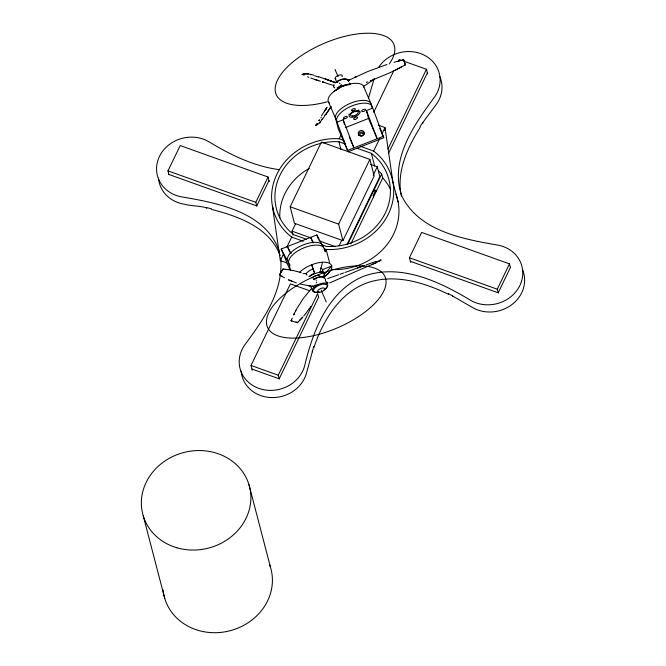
<?xml version="1.0" encoding="UTF-8"?>
<svg xmlns="http://www.w3.org/2000/svg" width="666" height="666" viewBox="0 0 666 666"><rect width="100%" height="100%" fill="white"/><g stroke="black" fill="none" stroke-linecap="round" stroke-linejoin="round"><path stroke-width="1" d="M327.739 284.832L327.605 285.939A8.167 3.613 -23.1 0 1 324.733 289.21M291.991 320.804L291.084 320.771L297.419 322.719L302.239 317.657L299.425 320.537M313.902 279.021L314.335 278.854L313.561 279.27M302.139 74.342C314.269 74.226 303.305 72.436 302.714 74.475M312.729 286.08L314.102 287.471L312.762 286.047M291.117 320.746L291.517 320.063M326.423 109.141L326.465 108.933M319.197 122.502C323.168 121.129 311.638 128.713 317.307 123.734M316.591 282.792L316.658 281.993M349.375 80.128L349.442 80.636L349.442 80.078M302.081 74.417L304.204 75.083M313.603 287.471L313.778 287.604A8.167 3.613 -23.1 0 0 316.825 292.249L318.623 292.224M336.788 81.943L337.82 82.184L336.039 82.301L338.603 80.877A8.167 3.596 -23.2 0 1 347.977 79.687L348.16 79.704M384.565 130.611L384.99 127.572L378.296 125.166M340.209 86.197L340.218 85.606L340.143 86.347M337.304 87.787L338.003 88.22L337.204 87.837M283.858 269.355L283.05 269.031L286.172 269.372L285.581 269.414M316.375 280.294L316.4 280.195M348.11 79.778L348.176 80.345L348.01 79.729M322.502 262.229L319.905 272.411A9.274 4.088 -23.2 0 0 314.968 273.56L314.127 273.901A9.274 4.088 -23.2 0 0 309.682 276.573M374.2 78.488L368.398 98.435M293.564 314.843L295.937 310.547M315.792 285.947L316.217 284.765L315.135 286.53L317.599 284.882M241.15 371.129A33.408 29.92 -14.6 0 0 271.678 397.577A33.408 29.92 -14.6 0 0 306.626 372.585L313.703 346.711L313.894 347.436C322.868 321.312 338.428 294.33 365.251 283.533C392.848 273.035 423.218 282.001 448.609 294.355L448.426 293.631L472.211 307.334A33.408 29.92 -14.6 0 0 511.754 304.687A33.408 29.92 -14.6 0 0 522.477 269.63M320.263 121.578L320.03 122.336L322.219 119.172M294.072 314.335L293.573 314.81L294.314 313.603M295.413 311.405L295.746 310.581M321.27 117.158L320.904 117.882M327.006 283.616L326.49 282.867L327.272 283.966M168.939 174.609L167.965 170.871L180.203 145.546L268.032 177.006L269.247 181.676M206.743 208.333C206.71 206.468 188.611 205.794 184.207 204.171A33.408 29.92 -14.6 0 1 158.508 178.155M256.776 206.069L255.802 202.331L268.032 177.006M268.972 180.603L256.735 205.927L168.906 174.459M290.16 206.776L321.42 142.058L369.88 159.415L374.184 175.949L342.923 240.659L294.464 223.301L290.16 206.776L338.619 224.134L342.923 240.659M293.04 235.081L292.008 231.144L295.604 223.709M287.029 262.995L280.328 260.597L283.383 254.27M286.88 247.044L291.675 237.104L288.236 234.274A61.463 55.053 -14.6 0 1 276.939 174.126A61.463 55.053 -14.6 0 1 334.44 138.62L339.194 138.728L343.981 140.434M339.194 138.728L341.417 134.124M252.223 370.138L251.007 365.468L290.418 283.866L309.89 290.842M373.668 112.379L393.822 70.654M398.301 61.38L399.192 59.524L402.114 60.573M325.241 251.282L326.132 249.442L330.885 249.55A61.463 55.053 -14.6 0 0 388.386 214.044A61.463 55.053 -14.6 0 0 377.089 153.896L373.643 151.065L360.248 146.262M373.643 151.065L379.753 138.411M381.934 133.899L384.99 127.572L392.882 181.918L398.11 201.981M338.619 224.134L369.88 159.415M339.094 245.829L341.791 240.251M373.226 175.166L377.272 166.791L370.537 164.385M279.237 378.962L278.263 375.224L317.674 293.631L318.648 297.369M387.937 149.034L426.456 69.289L404.062 61.272M318.614 297.227L279.196 378.821L251.939 369.056M388.428 153.555L427.389 72.885M347.053 244.522L379.836 176.64L377.272 166.791M347.852 244.056L381.693 173.993L378.488 170.754M350.89 243.848L382.725 177.947L381.693 173.993M410.639 262.421L409.423 257.75L421.661 232.426L509.49 263.886L510.464 267.624M452.713 295.787L452.897 296.503M498.235 292.948L497.261 289.21L509.49 263.886M510.422 267.482L498.193 292.807L410.364 261.338M295.737 310.439L303.288 298.451L311.838 288.078M321.512 115.693L326.873 107.484M439.835 76.657A33.408 29.92 -14.6 0 1 435.864 105.012C429.936 113.07 424.217 120.355 420.088 126.465L420.271 127.189C407.692 147.477 396.137 171.628 401.365 196.095M324.492 111.105L326.989 107.318M330.86 107.001L326.282 113.786M331.085 106.668L329.379 109.241L330.819 107.068M324.434 115.668L324.933 114.918M326.939 112.854L329.778 108.633M325.383 115.076L326.507 113.453L325.707 114.527M310.856 306.493L305.469 313.861M324.384 116.492L322.086 119.672M297.81 322.194L297.461 322.677L296.079 321.961M303.871 315.784L305.136 314.235M319.647 119.722L318.764 120.604L319.347 120.321M335.09 83.034L336.913 81.493A7.426 3.272 -23.2 0 1 344.613 78.863L347.086 79.429L347.777 80.469M323.393 277.206L329.553 272.161M302.456 317.391L303.013 316.758M280.261 275.1L279.504 274.725L283.05 269.031L279.504 274.783L284.54 277.847M401.465 66.908L396.536 69.53L405.378 64.868L403.613 59.724L405.378 64.868L404.395 65.326M316.308 124.925L315.801 125.433M338.361 88.711L338.253 88.245A9.274 4.088 -23.2 0 1 342.815 85.648L343.664 85.323A9.274 4.088 -23.2 0 1 349.25 84.324M325.999 281.735L326.149 282.168L325.965 281.718M281.934 276.132L281.984 276.382M376.481 261.613L375.999 261.996C378.837 262.029 383.216 259.066 379.603 260.473M333.866 91.55L338.253 88.245L337.645 88.745A9.274 4.088 -23.2 0 0 336.23 90.285M313.478 279.204L317.682 277.297A7.418 3.272 -23.2 0 1 324.092 278.097M310.547 74.709L311.122 74.584L307.767 73.668L308.341 74.051M380.103 260.647L381.035 260.04L376.506 261.938L377.089 261.913M341.05 84.865L341.317 85.281L341.109 84.84M349.508 79.912L367.682 71.562L386.996 64.444M390.459 72.486L396.52 69.514L395.421 69.997M327.78 282.742L327.381 282.184L327.93 282.908M389.901 72.752L370.471 80.877L370.979 80.703M329.712 282.867L376.548 262.529L371.919 264.527M370.945 103.555L363.628 86.463A19.206 8.467 -23.2 0 0 359.848 83.758L358.658 83.5A19.206 8.467 -23.2 0 0 344.155 85.764L342.416 86.48A19.206 8.467 -23.2 0 0 334.54 91.009L333.241 92.041A19.206 8.467 -23.2 0 0 328.147 101.041L335.739 118.923M313.003 268.964L312.154 269.305A9.274 4.088 -23.2 0 0 306.635 273.002L306.194 273.518A9.274 4.088 -23.2 0 0 305.827 274.026M314.585 273.226L313.944 273.485A9.274 4.088 -23.2 0 0 308.924 276.665M337.004 122.194L336.646 120.887A19.206 8.467 -23.2 0 1 352.655 105.619A19.206 8.467 -23.2 0 1 372.394 107.101L383.758 137.729L348.102 151.773L337.004 122.194L343.206 119.755L353.937 147.894L349.2 136.838M366.45 110.589L377.181 138.736L368.506 118.473L366.45 110.589L372.66 108.15M345.254 127.631L368.506 118.473M347.727 150.333L383.383 136.289M289.843 269.78L281.185 249.001L316.841 234.956L322.993 246.453M343.539 273.002L340.085 274.226M357.434 268.023L364.344 265.551L344.938 272.502M366.1 264.918L376.049 261.388M366.333 82.376L367.89 81.835M327.714 278.555L338.678 274.733M319.355 292.116L317.391 292.441A7.418 3.272 -23.2 0 1 314.618 288.261L316.442 286.721A7.418 3.272 -23.2 0 1 324.134 284.091L326.615 284.665L327.306 285.697A7.418 3.272 -23.2 0 1 323.618 290.301M317.973 292.266L316.833 292.241M402.555 60.023L403.613 59.724L394.022 62.279M308.899 285.955L313.428 286.571L300.424 284.116M339.044 87.104C340.176 87.887 337.262 86.488 339.344 87.354M314.643 278.754L315.193 278.646A8.125 3.546 -23.1 0 1 317.832 277.589M398.809 60.964L399.359 60.864M317.307 123.335L315.892 125.449M292.324 318.048L291.084 320.771M303.197 273.626L306.243 273.46L306.959 275.125M338.286 87.154L338.728 87.146M345.612 144.131L338.936 141.741L334.34 141.633A58.117 52.056 -14.6 0 0 323.052 142.899M331.352 269.505L336.114 269.605A61.463 55.053 -14.6 0 0 395.962 194.172M286.13 269.355L289.144 269.78M279.487 169.697C254.112 166.358 230.602 154.995 208.991 141.791A33.408 29.92 -14.6 0 0 159.465 156.427A33.408 29.92 -14.6 0 0 182.334 196.986C218.398 203.155 266.575 212.263 279.52 252.098M289.444 269.847L293.032 270.529M334.099 82.218L333.25 82.068L335.056 82.476M206.552 207.609L211.347 208.716L211.538 209.432C238.187 216.167 269.688 227.506 280.153 255.528M293.498 270.604L297.635 271.653M310.872 74.384L313.819 75.191M314.352 279.237L315.01 279.77L314.552 279.32M320.321 81.252L319.489 80.986M322.602 81.951L323.734 82.293M314.702 75.799L318.539 77.056M310.831 78.105L318.381 80.586M323.485 82.226L322.377 81.885L332.609 85.156M314.718 79.445L318.989 80.836M297.66 271.661L301.215 272.794M330.744 81.086L334.657 82.351L325.915 79.121M318.373 76.548L332.484 81.618L325.15 78.929M348.559 81.36L348.335 80.927L348.568 81.394M292.599 281.56L288.47 279.812L296.428 282.925M357.051 148.227L371.345 153.346L374.667 156.085A58.117 52.056 -14.6 0 1 385.348 212.954A58.117 52.056 -14.6 0 1 330.985 246.528L326.39 246.428L321.62 244.722M374.275 190.726L376.215 191.425L375.84 189.985L373.118 195.613L373.493 197.053M167.965 170.871L255.802 202.331M409.423 257.75L497.261 289.21M292.008 231.144L310.289 237.695M318.956 240.792L335.314 246.653M306.368 239.26L293.981 234.815L290.659 232.084A58.117 52.056 -14.6 0 1 277.614 180.927A58.117 52.056 -14.6 0 1 321.187 143.298M291.675 237.104L303.163 241.217M324.217 248.759L326.132 249.442L329.52 262.479M312.237 351.14L312.421 351.856M251.007 365.468L278.263 375.224M308.916 77.389L307.584 76.84M343.872 85.881L343.015 85.573L343.198 85.981M339.419 83.059L340.026 83.525M327.064 283.749L326.981 283.674A8.167 3.613 -23.1 0 0 317.599 284.865M382.725 177.947L383.2 178.43A58.117 52.056 -14.6 0 1 390.642 189.577M317.832 277.589A8.167 3.605 -23.2 0 1 324.409 277.605L325.141 278.671M313.478 242.707L310.639 237.404L313.003 242.924M291.184 253.638L287.396 246.562L289.76 252.089M281.185 249.001L287.812 261.388L287.562 260.414A19.206 8.467 -23.2 0 1 302.897 245.038A19.206 8.467 -23.2 0 1 323.135 246.02L323.468 247.344M379.82 128.513L383.758 137.729M334.99 69.347L338.12 76.665M335.123 78.463L336.613 81.935M348.102 151.773L338.245 128.754L335.473 118.132M318.398 239.152L316.841 234.956M321.162 290.101L326.257 301.998M310.364 285.622L312.579 290.801M288.711 263.103L290.692 270.654M363.628 86.463L363.894 87.254M426.456 69.289L427.672 73.959M422.694 122.452L422.877 123.168M371.22 104.412L372.194 108.158M371.345 153.346L374.658 166.059M343.206 119.755L344.489 124.675M338.936 141.741L340.975 149.567M325.091 251.781L324.317 248.784M273.485 210.256L272.436 206.244L280.328 260.597M248.976 484.69L270.504 567.34M143.265 515.917L164.793 598.576M280.619 258.033C283.924 290.418 263.686 319.372 245.346 344.114A33.408 29.92 -14.6 0 0 258.808 388.378A33.408 29.92 -14.6 0 0 304.753 365.393C313.062 330.761 327.997 291.167 363.378 276.348C400.191 262.987 439.052 281.318 470.338 300.15A33.408 29.92 -14.6 0 0 519.863 285.523A33.408 29.92 -14.6 0 0 497.002 244.955C462.387 238.977 419.38 231.01 401.989 196.412C388.977 160.739 413.644 125.266 433.991 97.827A33.408 29.92 -14.6 0 0 425.274 55.703A33.408 29.92 -14.6 0 0 378.679 67.266M321.478 272.552A9.274 4.088 -23.2 0 0 322.469 269.738L322.344 269.355A9.274 4.088 -23.2 0 0 320.554 268.032M324.309 273.942A9.274 4.088 -23.2 0 0 320.637 272.386L319.73 271.994L320.454 271.969A9.274 4.088 -23.2 0 1 324.134 273.526L324.434 274.325A9.274 4.088 -23.2 0 1 323.443 277.139L323.268 276.731A9.274 4.088 -23.2 0 0 323.634 276.224M290.185 265.16A19.206 8.467 -23.2 0 1 303.205 248.152A19.206 8.467 -23.2 0 1 324.45 250.508M324.384 276.848A19.206 8.467 -23.2 0 0 329.146 272.669L329.995 271.611A19.206 8.467 -23.2 0 0 331.793 266.708L331.635 265.876A19.206 8.467 -23.2 0 0 323.243 262.188L321.695 262.279A19.206 8.467 -23.2 0 0 313.153 264.219L311.397 264.885A19.206 8.467 -23.2 0 0 299.517 272.336M324.259 273.909A9.274 4.088 -23.2 0 1 324.3 274.325M324.259 274.767A9.274 4.088 -23.2 0 1 323.917 275.724M312.212 278.047A4.179 1.84 -23.2 0 1 317.332 275.308A4.179 1.84 -23.2 0 1 319.397 277.198M362.562 135.789A1.673 1.499 -14.6 0 1 359.965 134.982A1.673 1.499 -14.6 0 1 362.004 133.142A1.673 1.499 -14.6 0 1 362.878 135.506M279.837 218.115A58.117 52.056 -14.6 0 1 309.274 168.39M333.999 85.897A7.426 3.272 -23.2 0 1 334.007 84.773M334.773 87.92A8.167 3.596 -23.2 0 1 334.349 87.704M334.016 87.446A8.167 3.596 -23.2 0 1 333.758 85.098M338.303 88.903A8.167 3.596 -23.2 0 1 338.911 88.428M327.281 101.79A63.961 28.18 -23.2 0 1 276.74 81.86A63.961 28.18 -23.2 0 1 354.528 34.357A63.961 28.18 -23.2 0 1 389.269 63.936M374.076 79.121A63.961 28.18 -23.2 0 1 363.27 86.463M337.287 89.669A9.274 4.088 -23.2 0 1 337.829 89.161M339.802 87.696A9.274 4.088 -23.2 0 1 340.551 87.238M341.342 86.813A9.274 4.088 -23.2 0 1 342.99 86.064L343.839 85.739A9.274 4.088 -23.2 0 1 346.37 85.023M347.186 84.882A9.274 4.088 -23.2 0 1 349.425 84.74M336.78 120.263A19.206 8.467 -23.2 0 1 349.733 103.571A19.206 8.467 -23.2 0 1 371.312 105.195M329.462 103.172A19.206 8.467 -23.2 0 1 328.421 101.831M335.814 79.104A3.854 1.698 -23.2 0 1 338.27 75.391A3.854 1.698 -23.2 0 1 342.016 76.665M358.741 109.915A5.861 2.581 -23.2 0 1 357.542 111.605M349.825 114.527A5.861 2.581 -23.2 0 1 348.851 114.319M358.799 135.722A3.005 2.689 -14.6 0 1 360.905 132.018A3.005 2.689 -14.6 0 1 364.568 134.199M269.564 564.585A55.12 49.376 -14.6 0 1 228.879 631.035A55.12 49.376 -14.6 0 1 163.087 590.026M341.508 86.006L341.516 86.463L341.508 86.006M314.344 285.489L314.069 285.939L314.344 285.489M331.668 266.009L324.409 274.234L322.444 269.647L331.668 266.009M355.486 76.981L354.512 77.531L356.493 76.557L355.486 76.981M335.522 82.842L335.522 82.842M349.85 83.833L349.4 83.034L350.116 84.307L349.85 83.833M359.981 111.93L359.673 111.33A5.861 2.581 -23.2 0 0 353.33 111.697A5.861 2.581 -23.2 0 0 349.059 116.059L349.375 116.658A5.861 2.581 -23.2 0 0 355.711 116.292A5.861 2.581 -23.2 0 0 359.981 111.93M314.76 273.634L311.68 264.768L314.76 273.634M365.626 109.699L365.551 109.49A2.098 0.924 -23.2 0 0 363.361 109.515A2.098 0.924 -23.2 0 0 361.713 111.08L361.788 111.289A2.098 0.924 -23.2 0 0 363.986 111.255A2.098 0.924 -23.2 0 0 365.626 109.699M325.399 279.77L325.524 280.328L325.399 279.77M303.455 337.446A63.961 28.18 -23.2 0 0 385.564 278.246A63.961 28.18 -23.2 0 0 289.752 290.293A63.961 28.18 -23.2 0 0 303.455 337.446M319.738 292.266A3.854 1.698 -23.2 0 0 324.733 288.719A3.854 1.698 -23.2 0 0 318.989 289.394A3.854 1.698 -23.2 0 0 319.738 292.266M352.73 115.984A4.179 1.84 -23.2 0 0 358.266 112.179A4.179 1.84 -23.2 0 0 352.131 112.787A4.179 1.84 -23.2 0 0 352.73 115.984M344.638 118.756A2.098 0.924 -23.2 0 0 347.311 116.816A2.098 0.924 -23.2 0 0 344.164 117.224A2.098 0.924 -23.2 0 0 344.638 118.756M352.647 110.922A2.098 0.924 -23.2 0 0 355.361 108.991A2.098 0.924 -23.2 0 0 352.239 109.357A2.098 0.924 -23.2 0 0 352.647 110.922M354.745 119.405A2.098 0.924 -23.2 0 0 357.584 117.524A2.098 0.924 -23.2 0 0 354.545 117.765A2.098 0.924 -23.2 0 0 354.745 119.405M359.998 135.714A3.005 2.689 -14.6 0 0 364.194 132.759A3.005 2.689 -14.6 0 0 359.474 131.069A3.005 2.689 -14.6 0 0 359.998 135.714M177.006 547.802A55.12 49.376 -14.6 0 0 250.125 489.393A55.12 49.376 -14.6 0 0 161.214 463.719A55.12 49.376 -14.6 0 0 177.006 547.802"/></g></svg>
